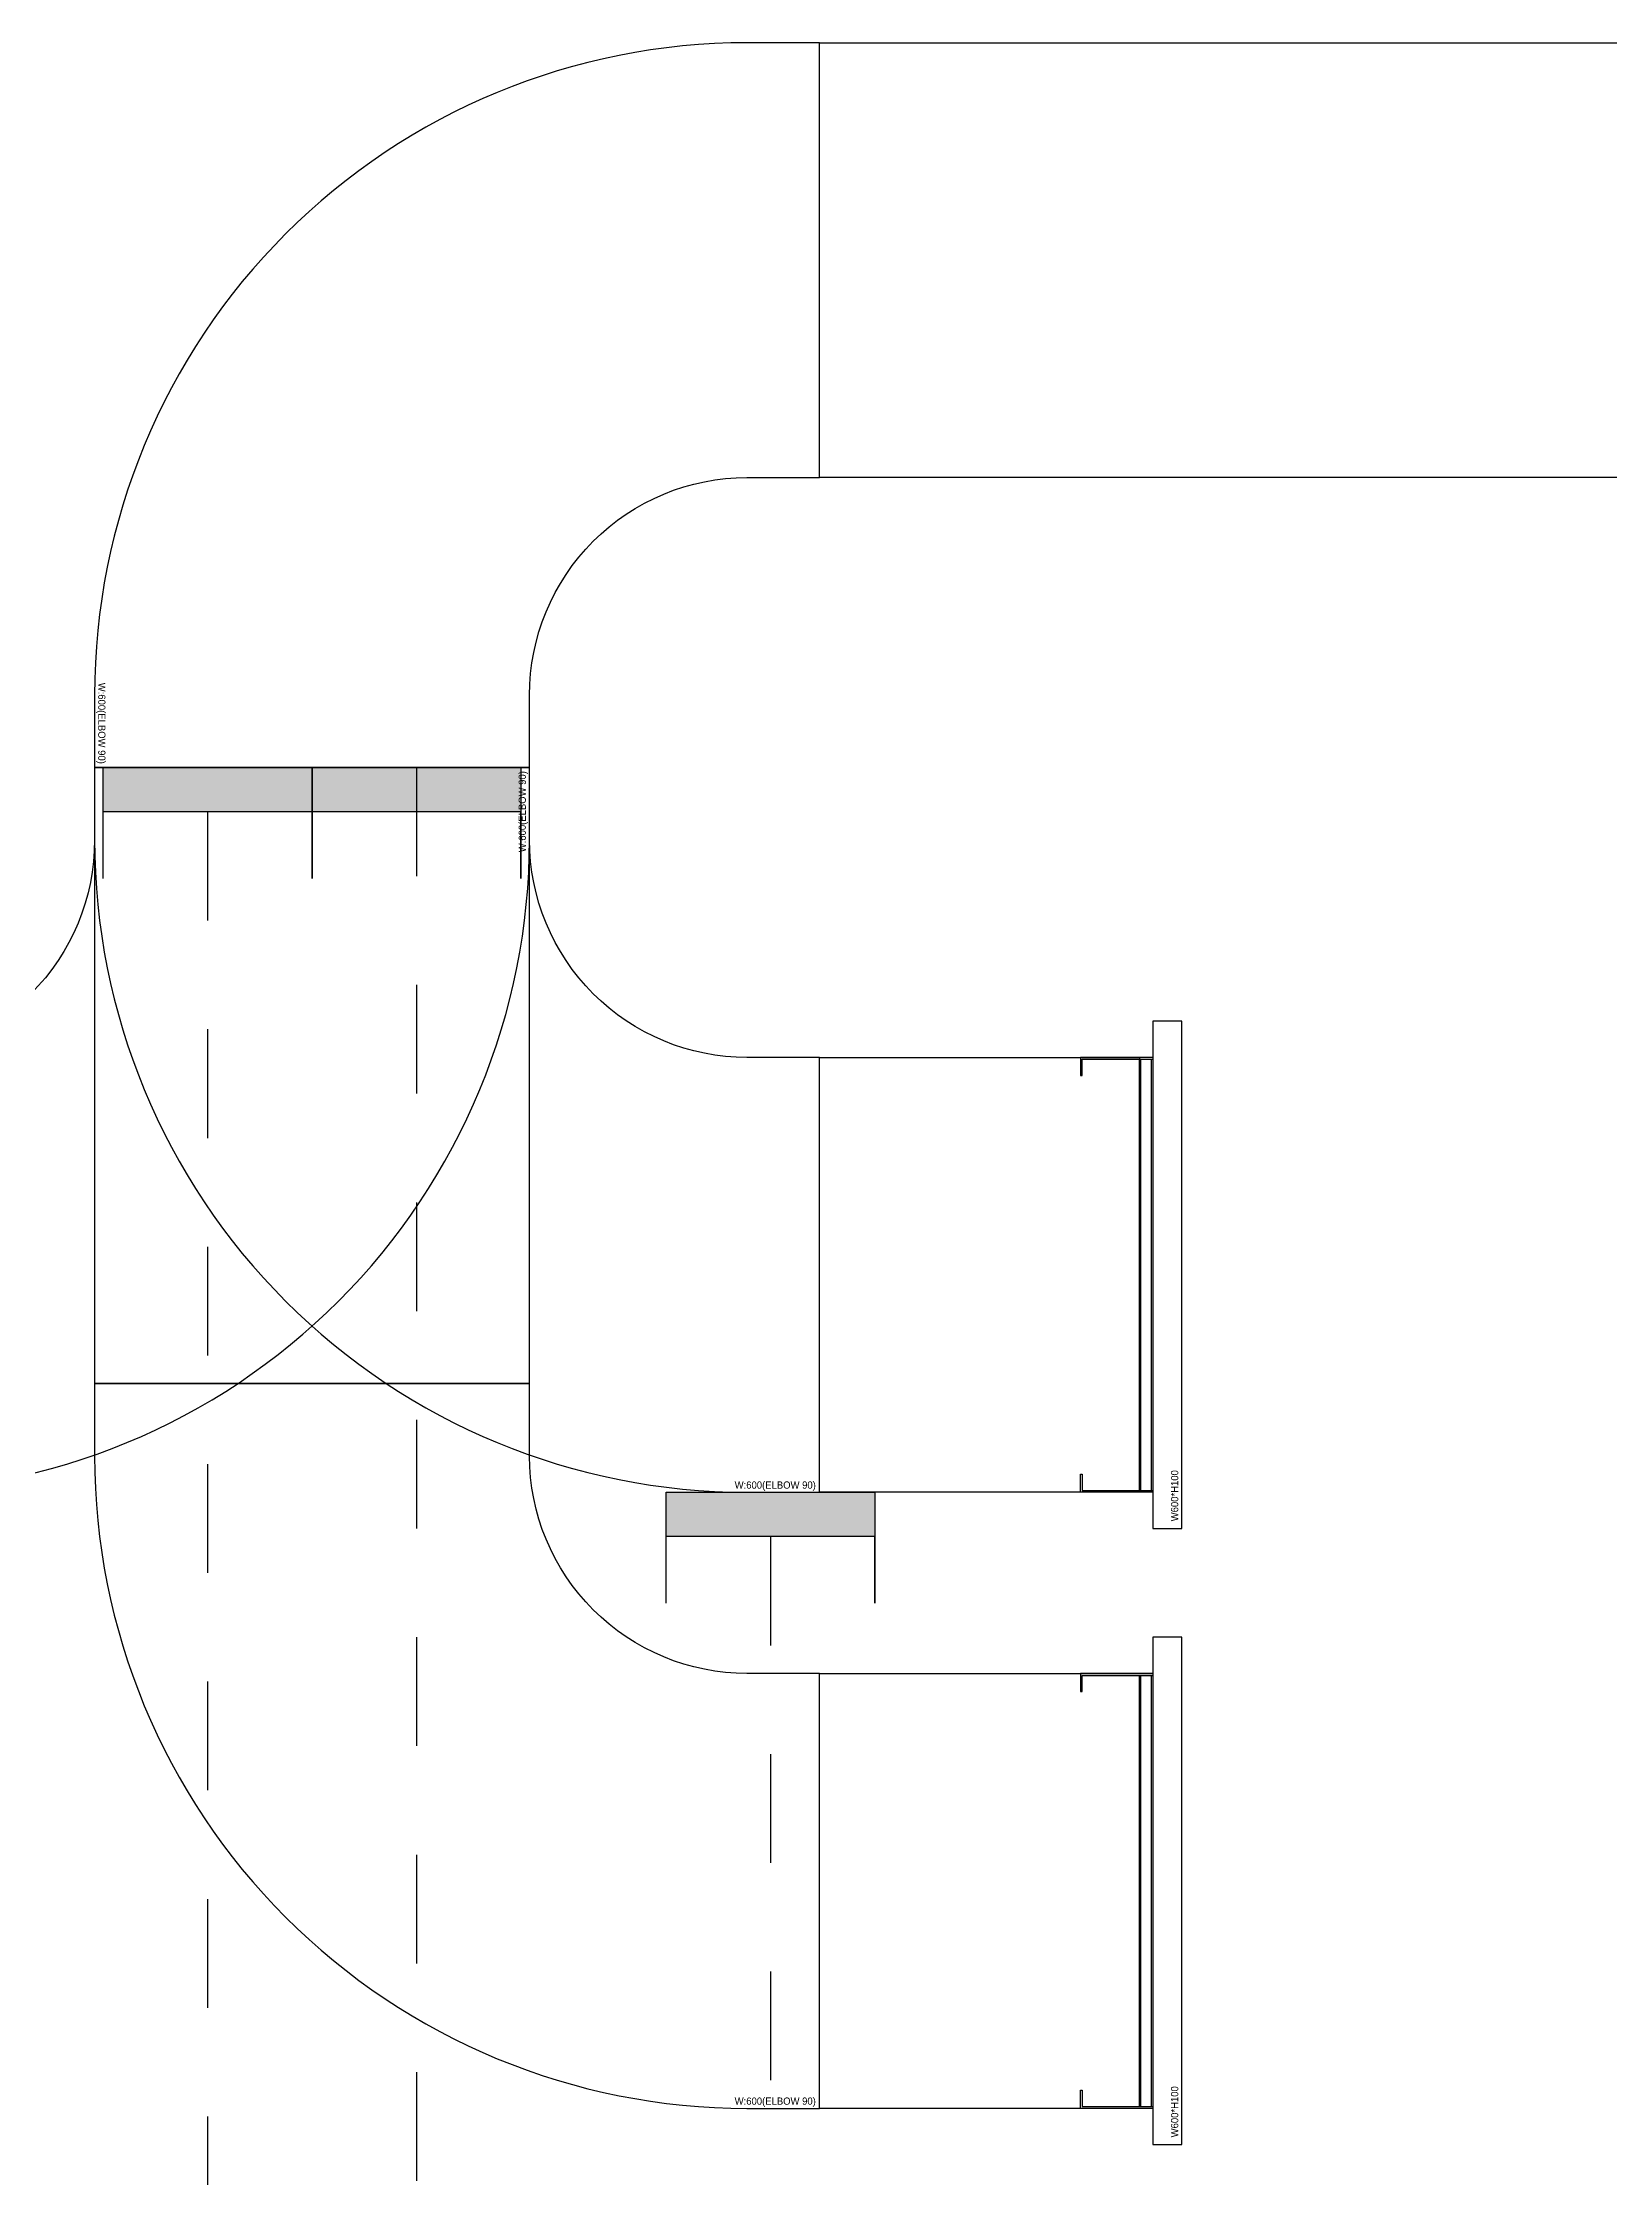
# Model space of a CAD drawing. Header units: millimetres. Extents: x 88028 to 500787, y -530175 to 1035835.
# Drawn here: x 93282 to 95443, y -230390 to -227445 of the extents above; entities that cross this region are included whole.
import ezdxf
from ezdxf.enums import TextEntityAlignment as Align

# ---------------------------------------------------------------- set-up
doc = ezdxf.new("R2010")
doc.units = ezdxf.units.MM
doc.header["$LTSCALE"] = 150
doc.linetypes.add('D1', pattern=[3, 1, -1, 1])
for name, color, linetype in [('-----00 LV_CABLE', 2, 'Continuous'), ('-----26 Electrical Cable Tray', 200, 'Continuous'), ('-----26 Electrical Cable Tray_건물(UPS)', 100, 'Continuous'), ('-----26 Electrical Cable Tray_건물(일반)', 20, 'Continuous')]:
    doc.layers.add(name, color=color, linetype=linetype)
doc.styles.get("Standard").update_dxf_attribs({"font": ''})
doc.styles.get('Standard').set_extended_font_data('Dotum')

# ---------------------------------------------------------------- blocks, each defined once
blk = doc.blocks.new('*U8')
at = {"color": 0}
blk.add_lwpolyline([(0, 0), (-100, 0, -0.414214), (-400, 300), (-400, 400), (-1000, 400), (-1000, 300, 0.414214), (-100, -600), (0, -600)], format="xyb", close=True, dxfattribs=at)
blk.add_text('W:600(ELBOW 90)', height=10, dxfattribs=at).set_placement((-5, -590), align=Align.MIDDLE_RIGHT)
blk = doc.blocks.new('O08')
blk.add_hatch(color=256).paths.add_polyline_path([(120, 51), (-120, 51), (-120, 0), (120, 0)])
blk.add_lwpolyline([(120, 127.5), (120, 0), (-120, 0), (-120, 127.5), (-120, 51), (120, 51)])
blk = doc.blocks.new('*U10')
at = {"linetype": 'Continuous', "ltscale": 0.1}
for p, q in [((-250, 56.6), (-250, 58.6)), ((-200, 56.6), (-200, 58.6)), ((-150, 56.6), (-150, 58.6)), ((-100, 56.6), (-100, 58.6)), ((-50, 56.6), (-50, 58.6)), ((0, 56.6), (0, 58.6)), ((50, 56.6), (50, 58.6)), ((100, 56.6), (100, 58.6)), ((150, 56.6), (150, 58.6)), ((200, 56.6), (200, 58.6)), ((250, 56.6), (250, 58.6))]:
    blk.add_line(p, q, dxfattribs=at)
for points in [[(-300, 40), (-300, 140), (-275, 140), (-275, 137.4), (-297.4, 137.4), (-297.4, 40)], [(300, 40), (300, 140), (275, 140), (275, 137.4), (297.4, 137.4), (297.4, 40)], [(-297.4, 58.6), (297.4, 58.6)], [(-297.4, 56.6), (297.4, 56.6)], [(297.4, 42.6), (-297.4, 42.6)]]:
    blk.add_lwpolyline(points, dxfattribs=at)
blk.add_lwpolyline([(350, 0), (350, 40), (-350, 40), (-350, 0)], close=True, dxfattribs=at)
blk.add_text('W600*H100', height=10, dxfattribs=at).set_placement((-340, 10), align=Align.MIDDLE_LEFT)

msp = doc.modelspace()

# ---------------------------------------------------------------- linework, layer by layer
at = {"layer": '-----00 LV_CABLE', "linetype": 'D1'}
for points in [[(93797.6, -228445), (93797.6, -231285, 0.414214), (94097.6, -231585), (94598.6, -231585)], [(93509.6, -228506.2), (93509.6, -231285, -0.414214), (93209.6, -231585), (92721.1, -231585)], [(94286, -229506.2), (94286, -230715, 0.414214), (94436, -230865), (94748.6, -230865)]]:
    msp.add_lwpolyline(points, format="xyb", dxfattribs=at)
at = {"layer": '-----26 Electrical Cable Tray'}
for points in [[(94353.6, -228045), (94353.6, -227445), (100353.6, -227445), (100353.6, -228045)], [(93353.6, -229295), (93953.6, -229295), (93953.6, -228445), (93353.6, -228445)], [(94353.6, -229695), (94813.6, -229695), (94813.6, -230295), (94353.6, -230295)]]:
    msp.add_lwpolyline(points, close=True, dxfattribs=at)
at = {"layer": '-----26 Electrical Cable Tray_건물(UPS)'}
for points in [[(94353.6, -228045), (94353.6, -227445), (100353.6, -227445), (100353.6, -228045)], [(94795, -229445), (94353.6, -229445), (94353.6, -228845), (94795, -228845)]]:
    msp.add_lwpolyline(points, close=True, dxfattribs=at)
at = {"layer": '-----26 Electrical Cable Tray_건물(일반)'}
msp.add_lwpolyline([(94353.6, -228045), (94353.6, -227445), (100353.6, -227445), (100353.6, -228045)], close=True, dxfattribs=at)

# ---------------------------------------------------------------- block references
at = {"layer": '-----00 LV_CABLE', "linetype": 'D1', "xscale": 1.2, "yscale": 1.2, "zscale": 1.2, "rotation": 180}
for p in [(93509.6, -228445), (93797.6, -228445), (94286, -229445)]:
    msp.add_blockref('O08', p, dxfattribs=at)
at = {"layer": '-----26 Electrical Cable Tray'}
for name, p, rotation in [('*U8', (93953.6, -228445), 270), ('*U10', (94853.6, -229995), 89.99999999999999)]:
    msp.add_blockref(name, p, dxfattribs=dict(at, rotation=rotation))
msp.add_blockref('*U8', (94353.6, -229695), dxfattribs=at)
at = {"layer": '-----26 Electrical Cable Tray_건물(UPS)'}
for name, p, rotation in [('*U8', (93953.6, -228445), 270), ('*U10', (94853.6, -229145), 89.99999999999999)]:
    msp.add_blockref(name, p, dxfattribs=dict(at, rotation=rotation))
msp.add_blockref('*U8', (94353.6, -228845), dxfattribs=at)
at = {"layer": '-----26 Electrical Cable Tray_건물(일반)'}
for p, rotation in [((93953.6, -228445), 270), ((93353.6, -228445), 90)]:
    msp.add_blockref('*U8', p, dxfattribs=dict(at, rotation=rotation))

doc.saveas('drawing.dxf')
